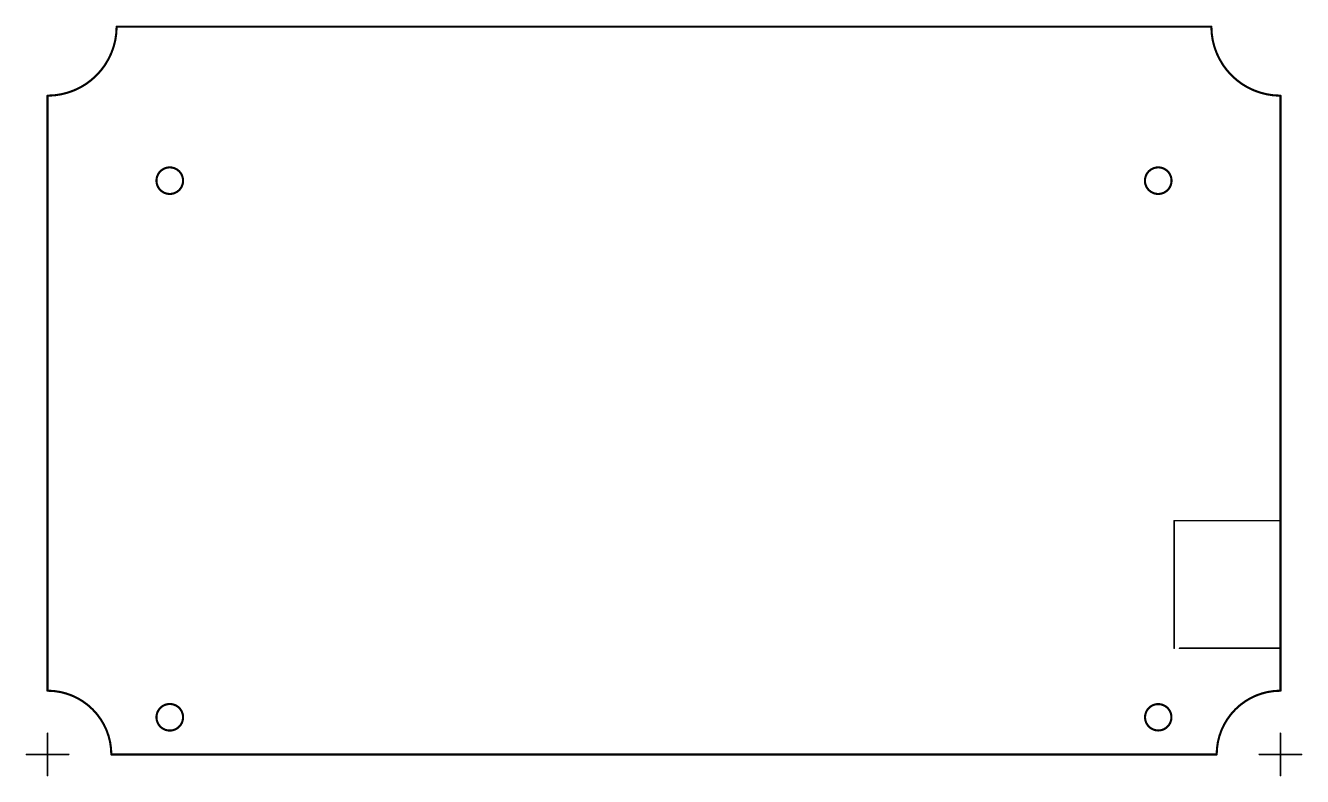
# Model space of a CAD drawing. Extents: x -3 to 150, y -3 to 87.
import ezdxf

# ---------------------------------------------------------------- set-up
doc = ezdxf.new("R2010")
doc.units = 0
doc.layers.add('20', color=7, linetype='CONTINUOUS')

msp = doc.modelspace()

# ---------------------------------------------------------------- linework, layer by layer
at = {"layer": '20'}
for points, const_width in [([(0, 78.74, 0.4142), (8.255, 86.995)], 0.254), ([(8.255, 87.0585, 1), (8.255, 86.9315)], 0.127), ([(8.3185, 86.995, 1), (8.1915, 86.995)], 0.127), ([(139.065, 86.995, 0.4142), (147.32, 78.74)], 0.254), ([(139.1285, 86.995, 1), (139.0015, 86.995)], 0.127), ([(139.065, 86.9315, 1), (139.065, 87.0585)], 0.127), ([(0.0635, 78.74, 1), (-0.0635, 78.74)], 0.127), ([(0, 78.8035, 1), (0, 78.6765)], 0.127), ([(147.3835, 78.74, 1), (147.2565, 78.74)], 0.127), ([(147.32, 78.6765, 1), (147.32, 78.8035)], 0.127), ([(14.605, 66.9925, 1), (14.605, 70.1675, 1), (14.605, 66.9925)], 0.254), ([(132.715, 66.9925, 1), (132.715, 70.1675, 1), (132.715, 66.9925)], 0.254), ([(134.6645, 27.94, 1), (134.5755, 27.94)], 0.0889), ([(134.62, 27.9845, 1), (134.62, 27.8956)], 0.0889), ([(147.3835, 27.94, 1), (147.2565, 27.94)], 0.127), ([(147.2565, 27.94, 1), (147.3835, 27.94)], 0.127), ([(147.32, 27.8956, 1), (147.32, 27.9845)], 0.0889), ([(134.5755, 12.7, 1), (134.6645, 12.7)], 0.0889), ([(135.255, 12.7445, 1), (135.255, 12.6556)], 0.0889), ([(147.3835, 12.7, 1), (147.2565, 12.7)], 0.127), ([(147.2565, 12.7, 1), (147.3835, 12.7)], 0.127), ([(147.32, 12.6556, 1), (147.32, 12.7445)], 0.0889), ([(7.62, 0, 0.4142), (0, 7.62)], 0.254), ([(0, 7.6835, 1), (0, 7.5565)], 0.127), ([(-0.0635, 7.62, 1), (0.0635, 7.62)], 0.127), ([(147.32, 7.62, 0.4142), (139.7, 0)], 0.254), ([(147.2565, 7.62, 1), (147.3835, 7.62)], 0.127), ([(147.32, 7.5565, 1), (147.32, 7.6835)], 0.127), ([(14.605, 2.8575, 1), (14.605, 6.0325, 1), (14.605, 2.8575)], 0.254), ([(132.715, 2.8702, 1), (132.715, 6.0198, 1), (132.715, 2.8702)], 0.254), ([(0.0445, 2.54, 1), (-0.0445, 2.54)], 0.0889), ([(147.3645, 2.54, 1), (147.2755, 2.54)], 0.0889), ([(-2.54, 0.0445, 1), (-2.54, -0.0445)], 0.0889), ([(2.54, -0.0445, 1), (2.54, 0.0445)], 0.0889), ([(7.62, 0.0635, 1), (7.62, -0.0635)], 0.127), ([(7.5565, 0, 1), (7.6835, 0)], 0.127), ([(139.6365, 0, 1), (139.7635, 0)], 0.127), ([(139.7, -0.0635, 1), (139.7, 0.0635)], 0.127), ([(144.78, 0.0445, 1), (144.78, -0.0445)], 0.0889), ([(149.86, -0.0445, 1), (149.86, 0.0445)], 0.0889), ([(-0.0445, -2.54, 1), (0.0445, -2.54)], 0.0889), ([(147.2755, -2.54, 1), (147.3645, -2.54)], 0.0889)]:
    msp.add_lwpolyline(points, format="xyb", dxfattribs=dict(at, const_width=const_width))
for points, const_width in [([(139.065, 86.995), (8.255, 86.995)], 0.254), ([(0, 78.74), (0, 7.62)], 0.254), ([(147.32, 27.94), (147.32, 78.74)], 0.254), ([(134.62, 12.7), (134.62, 27.94)], 0.1778), ([(134.62, 27.94), (147.32, 27.94)], 0.1778), ([(147.32, 12.7), (147.32, 27.94)], 0.254), ([(135.255, 12.7), (147.32, 12.7)], 0.1778), ([(147.32, 7.62), (147.32, 12.7)], 0.254), ([(0, 2.54), (0, -2.54)], 0.1778), ([(147.32, 2.54), (147.32, -2.54)], 0.1778), ([(-2.54, 0), (2.54, 0)], 0.1778), ([(7.62, 0), (139.7, 0)], 0.254), ([(144.78, 0), (149.86, 0)], 0.1778)]:
    msp.add_lwpolyline(points, dxfattribs=dict(at, const_width=const_width))

doc.saveas('drawing.dxf')
